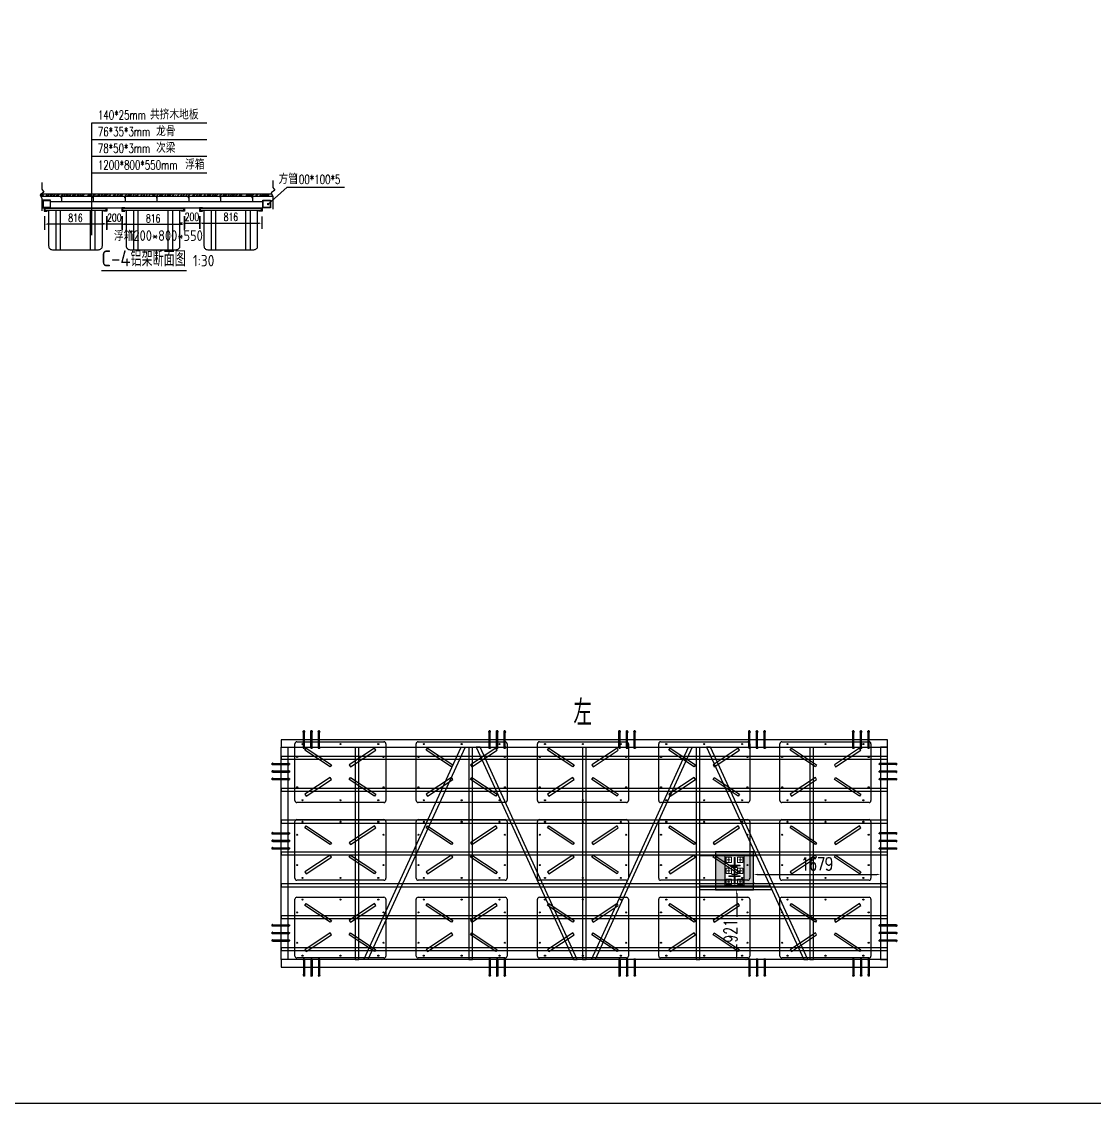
# Model space of a CAD drawing. Extents: x -89702 to 926017, y -610001 to -56924.
# Drawn here: x 10445 to 24599, y -610001 to -595736 of the extents above; entities that cross this region are included whole.
import ezdxf

# ---------------------------------------------------------------- set-up
doc = ezdxf.new("R2010")
doc.units = 0
doc.header["$LTSCALE"] = 10
doc.header["$MEASUREMENT"] = 0
doc.linetypes.add('线型2', pattern=[2.5, 1.5, -1])
for name, color, linetype in [('BJ02', 2, 'Continuous'), ('DIM_LEAD', 3, 'Continuous'), ('DIM_SYMB', 3, 'Continuous'), ('PUB_TEXT', 7, 'Continuous'), ('W-FLOAT_BOWL浮筒', 253, 'Continuous'), ('W-STEEL_FRAME钢架', 3, 'Continuous'), ('W-STEEL_KEEL钢龙骨', 5, 'Continuous'), ('W-WOOD_FLOOR木地板', 30, 'Continuous'), ('房屋工字钢', 2, 'Continuous'), ('浮箱U槽', 5, 'Continuous'), ('结构', 1, 'Continuous'), ('螺栓孔位', 2, 'Continuous'), ('铝合金', 7, 'Continuous')]:
    doc.layers.add(name, color=color, linetype=linetype)
for name, color, linetype, lineweight in [('孔标注', 9, 'Continuous', 18), ('字符标注', 9, 'Continuous', 18), ('柱_主零件_实线', 51, 'Continuous', 18), ('柱_零件_实线', 3, 'Continuous', 18), ('螺栓组-普通_实线', 9, 'Continuous', 18), ('钢板标注', 9, 'Continuous', 18)]:
    doc.layers.add(name, color=color, linetype=linetype, lineweight=lineweight)
doc.styles.add('_TCH_DIM', font='SIMPLEX', dxfattribs={"bigfont": 'GBCBIG'})
doc.styles.get("Standard").update_dxf_attribs({"font": 'gbenor.shx', "bigfont": 'gbcbig.shx'})
doc.styles.add('STANDARD_T3', font='simplex.shx', dxfattribs={"width": 0.7, "bigfont": 'gbcbig.shx'})
doc.dimstyles.new('W&&30', dxfattribs={"dimtxt": 105, "dimasz": 30, "dimexe": 75, "dimexo": 90, "dimgap": 30, "dimtad": 1, "dimdec": 0, "dimzin": 0, "dimdsep": 46, "dimtxsty": 'STANDARD_T3', "dimcen": 0.09, "dimclrd": 1, "dimclre": 1, "dimclrt": 7, "dimazin": 2, "dimtfac": 1, "dimtdec": 0, "dimtix": 1, "dimtmove": 2, "dimatfit": 3, "dimfxl": 0, "dimtolj": 1, "dimtzin": 0, "dimarcsym": 0})
doc.dimstyles.new('W&&50', dxfattribs={"dimtxt": 175, "dimasz": 50, "dimexe": 125, "dimexo": 150, "dimgap": 50, "dimtad": 1, "dimdec": 0, "dimzin": 0, "dimdsep": 46, "dimtxsty": 'STANDARD_T3', "dimcen": 0.09, "dimclrd": 1, "dimclre": 1, "dimclrt": 7, "dimazin": 2, "dimtfac": 1, "dimtdec": 0, "dimtix": 1, "dimtmove": 2, "dimatfit": 3, "dimfxl": 0, "dimtolj": 1, "dimtzin": 0, "dimarcsym": 0})

# ---------------------------------------------------------------- blocks, each defined once
blk = doc.blocks.new('$matou$00000085')
at = {"color": 0, "lineweight": 5}
for p, q in [((-17, 36, 0), (-17, 37, 0)), ((-4, 34, 0), (-4, 35, 0)), ((-1, 13, 0), (-3, 13, 0))]:
    blk.add_line(p, q, dxfattribs=at)
at = {"color": 0, "lineweight": 0, "ltscale": 0.5}
blk.add_arc((-2, 17, 0), 4.07, 274.7282, 349.8472, dxfattribs=at)
at = {"layer": '结构', "color": 0, "linetype": 'ByBlock', "lineweight": 0, "ltscale": 0.5}
for p, q in [((-7, 38, 0), (-16, 38, 0)), ((-16, 35, 0), (-8, 35, 0)), ((-7, -34, 0), (-7, 34, 0)), ((-5, 33, 0), (-4, 34, 0)), ((-4, 33, 0), (-5, 33, 0)), ((-5, 31, 0), (-4, 32, 0)), ((-4, 31, 0), (-5, 31, 0)), ((-5, 31, 0), (-4, 31, 0)), ((-4, 31, 0), (-5, 31, 0)), ((-5, 29, 0), (-4, 29, 0)), ((-4, 29, 0), (-5, 29, 0)), ((-5, 27, 0), (-4, 27, 0)), ((-4, 27, 0), (-5, 27, 0)), ((-4, 26, 0), (-5, 25, 0)), ((-5, 25, 0), (-4, 25, 0)), ((-5, 24, 0), (-4, 23, 0)), ((-4, 24, 0), (-5, 24, 0)), ((-5, 22, 0), (-4, 22, 0)), ((-4, 22, 0), (-5, 22, 0)), ((-5, 20, 0), (-4, 20, 0)), ((-4, 20, 0), (-5, 20, 0)), ((-4, 32, 0), (-4, 33, 0)), ((-4, 31, 0), (-4, 29, 0)), ((-4, 31, 0), (-4, 31, 0)), ((-4, 29, 0), (-4, 27, 0)), ((-4, 27, 0), (-4, 26, 0)), ((-4, 25, 0), (-4, 24, 0)), ((-4, 23, 0), (-4, 22, 0)), ((-4, 22, 0), (-4, 20, 0)), ((-4, 20, 0), (-4, 19, 0)), ((-4, -34, 0), (-4, 12, 0)), ((-1, 34, 0), (-1, 35, 0)), ((0, 33, 0), (-1, 34, 0)), ((-1, 33, 0), (0, 33, 0)), ((-1, 32, 0), (-1, 33, 0)), ((0, 31, 0), (-1, 32, 0)), ((-1, 31, 0), (0, 31, 0)), ((-1, 30, 0), (-1, 31, 0)), ((0, 30, 0), (-1, 30, 0)), ((-1, 29, 0), (0, 30, 0)), ((-1, 28, 0), (-1, 29, 0)), ((0, 28, 0), (-1, 28, 0)), ((-1, 28, 0), (0, 28, 0)), ((-1, 26, 0), (-1, 28, 0)), ((0, 26, 0), (-1, 26, 0)), ((-1, 26, 0), (0, 26, 0)), ((-1, 25, 0), (-1, 26, 0)), ((0, 24, 0), (-1, 25, 0)), ((-1, 24, 0), (0, 24, 0)), ((-1, 23, 0), (-1, 24, 0)), ((0, 22, 0), (-1, 23, 0)), ((-1, 22, 0), (0, 22, 0)), ((-1, 22, 0), (-1, 22, 0)), ((-1, 21, 0), (-1, 22, 0)), ((0, 21, 0), (-1, 21, 0)), ((-1, 20, 0), (0, 21, 0)), ((-1, 19, 0), (-1, 20, 0)), ((2, 38, 0), (16, 38, 0)), ((3, 34, 0), (3, 17, 0)), ((16, 35, 0), (4, 35, 0)), ((17, 37, 0), (17, 36, 0)), ((-17, -35, 0), (-8, -35, 0)), ((-17, -38, 0), (-17, -36, 0)), ((17, -38, 0), (-17, -38, 0)), ((-3, -35, 0), (17, -35, 0)), ((17, -36, 0), (17, -38, 0))]:
    blk.add_line(p, q, dxfattribs=at)
for centre, radius, start, end in [((-16, 37, 0), 1, 90, 180), ((-16, 36, 0), 1, 180, 270), ((-8, 34, 0), 1, 0, 90), ((-7, 35, 0), 3, 0, 90.0017), ((-2, 19, 0), 1.75, 180, 0), ((-3, 12, 0), 1, 90, 180), ((2, 35, 0), 3, 89.9983, 180), ((4, 34, 0), 1, 90, 180), ((16, 37, 0), 1, 0, 90), ((16, 36, 0), 1, 270, 360), ((-17, -36, 0), 0.5, 90, 180), ((-17, -38, 0), 0.5, 180, 270), ((-8, -34, 0), 1, 270, 0), ((-3, -34, 0), 1, 180, 270), ((17, -36, 0), 0.5, 0, 90), ((17, -38, 0), 0.5, 270, 0)]:
    blk.add_arc(centre, radius, start, end, dxfattribs=at)
blk = doc.blocks.new('*U775')
at = {"layer": 'W-STEEL_KEEL钢龙骨', "yscale": -1, "rotation": 89.99999999999999}
blk.add_blockref('$matou$00000085', (0, 0, 0), dxfattribs=at)
blk = doc.blocks.new('*U776')
at = {"layer": '浮箱U槽', "color": 0, "linetype": 'ByBlock', "lineweight": -2, "transparency": 16777216}
for p in [(0, 2520), (0, 2100), (0, 1680), (0, 1260), (0, 840), (0, 420), (0, 0)]:
    blk.add_blockref('*U775', p, dxfattribs=at)
blk = doc.blocks.new('*D777')
at = {"layer": 'Defpoints', "color": 0, "transparency": 16777216}
for p in [(10747, -598213), (11563, -598213), (10747, -598407)]:
    blk.add_point(p, dxfattribs=at)
at = {"layer": 'W-STEEL_FRAME钢架', "color": 1, "lineweight": -2, "transparency": 16777216}
for p, q in [((10747, -598303), (10747, -598482)), ((11563, -598303), (11563, -598482)), ((11533, -598407), (10777, -598407))]:
    blk.add_line(p, q, dxfattribs=at)
at = {"layer": 'W-STEEL_FRAME钢架', "color": 1, "transparency": 16777216}
for points in [[(10777, -598402), (10777, -598412), (10747, -598407)], [(11533, -598402), (11533, -598412), (11563, -598407)]]:
    blk.add_solid(points, dxfattribs=at)
at = {"layer": 'W-STEEL_FRAME钢架', "color": 7, "transparency": 16777216, "insert": (11155, -598324), "char_height": 105, "attachment_point": 5, "style": 'STANDARD_T3'}
blk.add_mtext('\\A1;816', dxfattribs=at)
blk = doc.blocks.new('*D778')
at = {"layer": 'Defpoints', "color": 0, "transparency": 16777216}
for p in [(12592, -598213), (12793, -598213), (12793, -598392)]:
    blk.add_point(p, dxfattribs=at)
at = {"layer": 'W-STEEL_FRAME钢架', "color": 1, "lineweight": -2, "transparency": 16777216}
for p, q in [((12562, -598392), (12532, -598392)), ((12592, -598303), (12592, -598467)), ((12592, -598392), (12793, -598392)), ((12793, -598303), (12793, -598467)), ((12823, -598392), (12853, -598392))]:
    blk.add_line(p, q, dxfattribs=at)
at = {"layer": 'W-STEEL_FRAME钢架', "color": 1, "transparency": 16777216}
for points in [[(12562, -598387), (12562, -598397), (12592, -598392)], [(12823, -598387), (12823, -598397), (12793, -598392)]]:
    blk.add_solid(points, dxfattribs=at)
at = {"layer": 'W-STEEL_FRAME钢架', "color": 7, "transparency": 16777216, "insert": (12692, -598310), "char_height": 105, "attachment_point": 5, "style": 'STANDARD_T3'}
blk.add_mtext('\\A1;200', dxfattribs=at)
blk = doc.blocks.new('*D779')
at = {"layer": 'Defpoints', "color": 0, "transparency": 16777216}
for p in [(11772, -598213), (12588, -598213), (11772, -598413)]:
    blk.add_point(p, dxfattribs=at)
at = {"layer": 'W-STEEL_FRAME钢架', "color": 1, "lineweight": -2, "transparency": 16777216}
for p, q in [((11772, -598303), (11772, -598488)), ((12588, -598303), (12588, -598488)), ((12558, -598413), (11802, -598413))]:
    blk.add_line(p, q, dxfattribs=at)
at = {"layer": 'W-STEEL_FRAME钢架', "color": 1, "transparency": 16777216}
for points in [[(11802, -598408), (11802, -598418), (11772, -598413)], [(12558, -598408), (12558, -598418), (12588, -598413)]]:
    blk.add_solid(points, dxfattribs=at)
at = {"layer": 'W-STEEL_FRAME钢架', "color": 7, "transparency": 16777216, "insert": (12180, -598331), "char_height": 105, "attachment_point": 5, "style": 'STANDARD_T3'}
blk.add_mtext('\\A1;816', dxfattribs=at)
blk = doc.blocks.new('*D780')
at = {"layer": 'Defpoints', "color": 0, "transparency": 16777216}
for p in [(11568, -598213), (11768, -598213), (11768, -598404)]:
    blk.add_point(p, dxfattribs=at)
at = {"layer": 'W-STEEL_FRAME钢架', "color": 1, "lineweight": -2, "transparency": 16777216}
for p, q in [((11568, -598303), (11568, -598479)), ((11768, -598303), (11768, -598479)), ((11538, -598404), (11508, -598404)), ((11568, -598404), (11768, -598404)), ((11798, -598404), (11828, -598404))]:
    blk.add_line(p, q, dxfattribs=at)
at = {"layer": 'W-STEEL_FRAME钢架', "color": 1, "transparency": 16777216}
for points in [[(11538, -598399), (11538, -598409), (11568, -598404)], [(11798, -598399), (11798, -598409), (11768, -598404)]]:
    blk.add_solid(points, dxfattribs=at)
at = {"layer": 'W-STEEL_FRAME钢架', "color": 7, "transparency": 16777216, "insert": (11668, -598321), "char_height": 105, "attachment_point": 5, "style": 'STANDARD_T3'}
blk.add_mtext('\\A1;200', dxfattribs=at)
blk = doc.blocks.new('800')
at = {"color": 5, "lineweight": -3}
for p, q in [((-460, 520), (-460, 0)), ((-400, 520), (-400, 0)), ((0, 0), (0, 520)), ((60, 0), (60, 520))]:
    blk.add_line(p, q, dxfattribs=at)
at = {"color": 5}
blk.add_lwpolyline([(200, 550), (200, 520), (150, 520), (-550, 520), (-600, 520), (-600, 550)], close=True, dxfattribs=at)
at = {"color": 5, "lineweight": -3}
blk.add_lwpolyline([(150, 520), (150, 50, -0.414214), (100, 0), (-500, 0, -0.414214), (-550, 50), (-550, 520)], format="xyb", dxfattribs=at)
blk = doc.blocks.new('*D797')
at = {"layer": 'Defpoints', "color": 0, "transparency": 16777216}
for p in [(12797, -598213), (13613, -598216), (13613, -598393)]:
    blk.add_point(p, dxfattribs=at)
at = {"layer": 'W-STEEL_FRAME钢架', "color": 1, "lineweight": -2, "transparency": 16777216}
for p, q in [((12797, -598303), (12797, -598468)), ((12827, -598393), (13583, -598393)), ((13613, -598306), (13613, -598468))]:
    blk.add_line(p, q, dxfattribs=at)
at = {"layer": 'W-STEEL_FRAME钢架', "color": 1, "transparency": 16777216}
for points in [[(12827, -598388), (12827, -598398), (12797, -598393)], [(13583, -598388), (13583, -598398), (13613, -598393)]]:
    blk.add_solid(points, dxfattribs=at)
at = {"layer": 'W-STEEL_FRAME钢架', "color": 7, "transparency": 16777216, "insert": (13205, -598311), "char_height": 105, "attachment_point": 5, "style": 'STANDARD_T3'}
blk.add_mtext('\\A1;816', dxfattribs=at)
blk = doc.blocks.new('*U1944')
at = {"layer": 'W-STEEL_KEEL钢龙骨', "color": 4}
blk.add_lwpolyline([(18, -4000), (18, 4000), (-18, 4000), (-18, -4000)], close=True, dxfattribs=at)
blk = doc.blocks.new('*U1945')
at = {"layer": 'W-STEEL_KEEL钢龙骨', "color": 0, "linetype": 'ByBlock', "lineweight": -2, "transparency": 16777216}
for p in [(0, 0), (420, 0), (840, 0), (1260, 0), (1680, 0), (2100, 0), (2520, 0)]:
    blk.add_blockref('*U1944', p, dxfattribs=at)
blk = doc.blocks.new('C-4')
at = {"layer": 'W-STEEL_FRAME钢架', "color": 1}
for points in [[(584103, 29109), (584103, 29159), (581306, 29159), (581306, 29109)], [(584106, 27759), (584106, 27709), (581306, 28992), (581306, 29042)], [(584103, 27609), (584103, 27659), (581306, 27659), (581306, 27609)], [(581306, 26278), (581306, 26228), (584106, 27510), (584106, 27560)], [(584103, 26110), (584103, 26160), (581306, 26160), (581306, 26110)], [(584106, 24760), (584106, 24710), (581306, 25992), (581306, 26042)], [(584103, 24610), (584103, 24660), (581306, 24660), (581306, 24610)], [(584106, 24471), (584106, 24521), (581306, 23238), (581306, 23188)], [(584103, 23110), (584103, 23160), (581306, 23160), (581306, 23110)]]:
    blk.add_lwpolyline(points, close=True, dxfattribs=at)
at = {"layer": '铝合金', "color": 2}
for points in [[(581306, 22135), (581306, 30135), (581206, 30135), (581206, 22135)], [(584106, 30135), (584106, 30045), (581306, 30045), (581306, 30135)], [(584106, 22135), (584106, 22225), (581306, 22225), (581306, 22135)]]:
    blk.add_lwpolyline(points, close=True, dxfattribs=at)
blk.add_lwpolyline([(584106, 22135), (584206, 22135), (584206, 30135), (584106, 30135), (584106, 22135)], dxfattribs=at)
at = {"layer": 'W-STEEL_KEEL钢龙骨'}
blk.add_blockref('*U1945', (581446, 26135), dxfattribs=at)
blk = doc.blocks.new('GZG')
at = {"layer": '孔标注', "ltscale": 100000, "const_width": 2.01}
blk.add_lwpolyline([(51, 341, 1), (49, 341, 1)], format="xyb", close=True, dxfattribs=at)
at = {"layer": '字符标注', "ltscale": 100000, "const_width": 2.01}
blk.add_lwpolyline([(204, 341, 1), (202, 341, 1)], format="xyb", close=True, dxfattribs=at)
at = {"layer": '柱_主零件_实线', "lineweight": 18, "ltscale": 100000}
for p, q in [((51, 261), (51, 271)), ((202, 271), (51, 271)), ((51, 261), (123, 261)), ((123, 261), (123, 131)), ((130, 261), (202, 261)), ((130, 131), (130, 261)), ((202, 261), (202, 271)), ((51, 120), (51, 131)), ((51, 131), (123, 131)), ((51, 120), (202, 120)), ((130, 131), (202, 131)), ((202, 120), (202, 131))]:
    blk.add_line(p, q, dxfattribs=at)
at = {"layer": '柱_零件_实线', "lineweight": 18, "ltscale": 100000}
for p, q in [((0, 0), (0, 392)), ((0, 392), (253, 392)), ((85, 376), (15, 376)), ((15, 376), (15, 306)), ((15, 306), (85, 306)), ((85, 306), (85, 376)), ((120, 371), (120, 271)), ((133, 371), (120, 371)), ((133, 321), (120, 321)), ((133, 271), (133, 371)), ((238, 376), (168, 376)), ((168, 376), (168, 306)), ((168, 306), (238, 306)), ((238, 306), (238, 376)), ((253, 392), (253, 0)), ((15, 231), (15, 161)), ((85, 231), (15, 231)), ((15, 161), (85, 161)), ((85, 161), (85, 231)), ((133, 271), (120, 271)), ((168, 231), (168, 161)), ((238, 231), (168, 231)), ((168, 161), (238, 161)), ((238, 161), (238, 231)), ((253, 0), (0, 0)), ((15, 85), (15, 15)), ((85, 85), (15, 85)), ((15, 15), (85, 15)), ((85, 15), (85, 85)), ((120, 120), (120, 20)), ((133, 120), (120, 120)), ((133, 70), (120, 70)), ((133, 20), (120, 20)), ((133, 20), (133, 120)), ((168, 85), (168, 15)), ((238, 85), (168, 85)), ((168, 15), (238, 15)), ((238, 15), (238, 85))]:
    blk.add_line(p, q, dxfattribs=at)
at = {"layer": '柱_零件_实线', "linetype": '线型2', "lineweight": 18, "ltscale": 100000}
for p, q in [((133, 301), (120, 301)), ((92, 246), (92, 238)), ((161, 246), (92, 246)), ((92, 238), (124, 238)), ((92, 153), (92, 146)), ((92, 153), (124, 153)), ((92, 146), (161, 146)), ((124, 238), (124, 153)), ((129, 238), (161, 238)), ((129, 153), (129, 238)), ((129, 153), (161, 153)), ((161, 246), (161, 238)), ((161, 153), (161, 146)), ((133, 90), (120, 90))]:
    blk.add_line(p, q, dxfattribs=at)
at = {"layer": '螺栓组-普通_实线', "lineweight": 18, "ltscale": 100000}
for p, q in [((70, 341), (30, 341)), ((50, 371), (50, 311)), ((223, 341), (183, 341)), ((203, 371), (203, 311)), ((70, 196), (30, 196)), ((50, 226), (50, 166)), ((223, 196), (183, 196)), ((203, 226), (203, 166)), ((70, 50), (30, 50)), ((50, 80), (50, 20)), ((223, 50), (183, 50)), ((203, 80), (203, 20))]:
    blk.add_line(p, q, dxfattribs=at)
at = {"layer": '螺栓组-普通_实线', "color": 1, "ltscale": 100000, "const_width": 10}
for points in [[(55, 341, 1), (45, 341, 1)], [(208, 341, 1), (198, 341, 1)], [(55, 196, 1), (45, 196, 1)], [(208, 196, 1), (198, 196, 1)], [(55, 50, 1), (45, 50, 1)], [(208, 50, 1), (198, 50, 1)]]:
    blk.add_lwpolyline(points, format="xyb", close=True, dxfattribs=at)
at = {"layer": '钢板标注', "ltscale": 100000, "const_width": 2.01}
for points in [[(51, 50, 1), (49, 50, 1)], [(254, 0, 1), (252, 0, 1)]]:
    blk.add_lwpolyline(points, format="xyb", close=True, dxfattribs=at)
blk = doc.blocks.new('GG')
at = {"layer": 'W-STEEL_FRAME钢架', "true_color": 0x636466}
h = blk.add_hatch(color=251, dxfattribs=at)
h.dxf.hatch_style = 1
h.paths.add_polyline_path([(500, 500), (0, 500), (0, 0), (500, 0)])
h.paths.add_polyline_path([(377, 55), (124, 55), (124, 447), (377, 447)], flags=16)
at = {"layer": 'BJ02', "color": 3}
blk.add_lwpolyline([(0, 0), (500, 0), (500, 500), (0, 500)], close=True, dxfattribs=at)
at = {"layer": '房屋工字钢', "color": 2}
blk.add_lwpolyline([(124, 55), (377, 55), (377, 447), (124, 447)], close=True, dxfattribs=at)
at = {"layer": 'W-STEEL_FRAME钢架', "color": 3}
blk.add_blockref('GZG', (124, 55), dxfattribs=at)
blk = doc.blocks.new('*D1516')
at = {"layer": 'Defpoints', "color": 0, "transparency": 16777216}
for p in [(19850, -607184), (19850, -608105), (19879, -608105)]:
    blk.add_point(p, dxfattribs=at)
at = {"layer": 'W-STEEL_FRAME钢架', "color": 1, "lineweight": -2, "transparency": 16777216}
for p, q in [((19879, -607234), (19879, -607542)), ((20000, -607184), (20004, -607184)), ((19879, -608055), (19879, -607905)), ((20000, -608105), (20004, -608105))]:
    blk.add_line(p, q, dxfattribs=at)
at = {"layer": 'W-STEEL_FRAME钢架', "color": 1, "transparency": 16777216}
for points in [[(19870, -607234), (19887, -607234), (19879, -607184)], [(19870, -608055), (19887, -608055), (19879, -608105)]]:
    blk.add_solid(points, dxfattribs=at)
at = {"layer": 'W-STEEL_FRAME钢架', "color": 7, "transparency": 16777216, "insert": (19796, -607724), "char_height": 175, "attachment_point": 5, "rotation": 90, "style": 'STANDARD_T3'}
blk.add_mtext('\\A1;921', dxfattribs=at)
blk = doc.blocks.new('*D1517')
at = {"layer": 'Defpoints', "color": 0, "transparency": 16777216}
for p in [(20100, -606934), (21779, -606934), (21779, -606982)]:
    blk.add_point(p, dxfattribs=at)
at = {"layer": 'W-STEEL_FRAME钢架', "color": 1, "lineweight": -2, "transparency": 16777216}
for p, q in [((20100, -607084), (20100, -607107)), ((20150, -606982), (21729, -606982)), ((21779, -607084), (21779, -607107))]:
    blk.add_line(p, q, dxfattribs=at)
at = {"layer": 'W-STEEL_FRAME钢架', "color": 1, "transparency": 16777216}
for points in [[(20150, -606973), (20150, -606990), (20100, -606982)], [(21729, -606973), (21729, -606990), (21779, -606982)]]:
    blk.add_solid(points, dxfattribs=at)
at = {"layer": 'W-STEEL_FRAME钢架', "color": 7, "transparency": 16777216, "insert": (20940, -606844), "char_height": 175, "attachment_point": 5, "style": 'STANDARD_T3'}
blk.add_mtext('\\A1;1679', dxfattribs=at)
blk = doc.blocks.new('$matou$00000145')
at = {"layer": 'W-FLOAT_BOWL浮筒'}
for p, q in [((-600, -375), (-600, 375)), ((-575, 400), (575, 400)), ((600, 375), (600, -375)), ((575, -400), (-575, -400))]:
    blk.add_line(p, q, dxfattribs=at)
at = {"layer": 'W-FLOAT_BOWL浮筒', "color": 3}
for p, q in [((-507, 370), (-493, 370)), ((-500, 377), (-500, 363)), ((-7, 370), (7, 370)), ((0, 377), (0, 363)), ((493, 370), (507, 370)), ((500, 377), (500, 363)), ((-577, 200), (-563, 200)), ((-570, 207), (-570, 193)), ((563, 200), (577, 200)), ((570, 207), (570, 193)), ((-577, -200), (-563, -200)), ((-570, -193), (-570, -207)), ((563, -200), (577, -200)), ((570, -193), (570, -207)), ((-507, -370), (-493, -370)), ((-500, -377), (-500, -363)), ((-7, -370), (7, -370)), ((0, -377), (0, -363)), ((493, -370), (507, -370)), ((500, -377), (500, -363))]:
    blk.add_line(p, q, dxfattribs=at)
at = {"layer": 'W-FLOAT_BOWL浮筒', "ltscale": 100}
for points in [[(-450, 316), (-117, 95), (-133, 70), (-467, 291)], [(450, 316), (117, 95), (133, 70), (467, 291)], [(-450, -316), (-117, -95), (-133, -70), (-467, -291)], [(450, -316), (117, -95), (133, -70), (467, -291)]]:
    blk.add_lwpolyline(points, close=True, dxfattribs=at)
at = {"layer": 'W-FLOAT_BOWL浮筒'}
for centre in [(-500, 370), (0, 370), (500, 370), (-570, 200), (570, 200), (-570, -200), (570, -200), (-500, -370), (0, -370), (500, -370)]:
    blk.add_circle(centre, 7, dxfattribs=at)
for centre, start, end in [((-575, 375), 90, 180), ((575, 375), 0, 90), ((-575, -375), 180, 270), ((575, -375), 270, 0)]:
    blk.add_arc(centre, 25, start, end, dxfattribs=at)
blk = doc.blocks.new('*U1518')
at = {"layer": 'W-FLOAT_BOWL浮筒', "rotation": 270}
blk.add_blockref('$matou$00000145', (0, 0), dxfattribs=at)
blk = doc.blocks.new('*U1519')
at = {"layer": 'W-FLOAT_BOWL浮筒', "color": 0, "linetype": 'ByBlock', "lineweight": -2, "transparency": 16777216}
for p in [(0, 6400), (1025, 6400), (2050, 6400), (0, 4800), (1025, 4800), (2050, 4800), (0, 3200), (1025, 3200), (2050, 3200), (0, 1600), (1025, 1600), (2050, 1600), (0, 0), (1025, 0), (2050, 0)]:
    blk.add_blockref('*U1518', p, dxfattribs=at)
blk = doc.blocks.new('1')
at = {"lineweight": -3}
for p, q in [((-1521938, 1214338), (-1521935, 1214338)), ((-1521936, 1214341), (-1521936, 1214346)), ((-1521936, 1214346), (-1521916, 1214346)), ((-1521935, 1214341), (-1521936, 1214341)), ((-1521934, 1214347), (-1521932, 1214347)), ((-1521933, 1214352), (-1521931, 1214355)), ((-1521933, 1214136), (-1521933, 1214352)), ((-1521919, 1214352), (-1521933, 1214352)), ((-1521932, 1214347), (-1521919, 1214347)), ((-1521932, 1214346), (-1521932, 1214341)), ((-1521921, 1214355), (-1521931, 1214355)), ((-1521919, 1214352), (-1521921, 1214355)), ((-1521919, 1214347), (-1521921, 1214347)), ((-1521921, 1214346), (-1521921, 1214341)), ((-1521919, 1214136), (-1521919, 1214352)), ((-1521917, 1214341), (-1521916, 1214341)), ((-1521914, 1214338), (-1521917, 1214338)), ((-1521916, 1214341), (-1521916, 1214346)), ((-1521938, 1214336), (-1521931, 1214336)), ((-1521938, 1214336), (-1521914, 1214336)), ((-1521938, 1214136), (-1521931, 1214136)), ((-1521938, 1214136), (-1521914, 1214136)), ((-1521938, 1214134), (-1521935, 1214134)), ((-1521935, 1214131), (-1521936, 1214131)), ((-1521936, 1214131), (-1521936, 1214126)), ((-1521936, 1214126), (-1521916, 1214126)), ((-1521934, 1214125), (-1521932, 1214125)), ((-1521932, 1214126), (-1521932, 1214131)), ((-1521932, 1214125), (-1521919, 1214125)), ((-1521921, 1214126), (-1521921, 1214131)), ((-1521919, 1214125), (-1521921, 1214125)), ((-1521914, 1214134), (-1521917, 1214134)), ((-1521917, 1214131), (-1521916, 1214131)), ((-1521916, 1214131), (-1521916, 1214126))]:
    blk.add_line(p, q, dxfattribs=at)
at = {"color": 1}
for p, q in [((-1521936, 1214346), (-1521934, 1214347)), ((-1521919, 1214347), (-1521916, 1214346))]:
    blk.add_line(p, q, dxfattribs=at)
at = {"color": 6, "lineweight": -3}
for p, q in [((-1521931, 1214136), (-1521931, 1214355)), ((-1521921, 1214136), (-1521921, 1214355))]:
    blk.add_line(p, q, dxfattribs=at)
at = {"lineweight": -3}
for points in [[(-1521933, 1214336), (-1521938, 1214336), (-1521938, 1214338), (-1521914, 1214338), (-1521914, 1214336), (-1521919, 1214336)], [(-1521935, 1214338), (-1521935, 1214341), (-1521917, 1214341), (-1521917, 1214338)], [(-1521933, 1214136), (-1521938, 1214136), (-1521938, 1214134), (-1521914, 1214134), (-1521914, 1214136), (-1521919, 1214136)], [(-1521935, 1214134), (-1521935, 1214131), (-1521917, 1214131), (-1521917, 1214134)]]:
    blk.add_lwpolyline(points, dxfattribs=at)
for centre, radius, start, end in [((-1521934, 1214129), 3.22, 223.6028, 316.3972), ((-1521926, 1214140), 14.7, 248.7607, 291.2393), ((-1521919, 1214129), 3.22, 223.6028, 316.3972)]:
    blk.add_arc(centre, radius, start, end, dxfattribs=at)
blk = doc.blocks.new('螺栓孔位')
at = {"layer": '螺栓孔位', "color": 1, "rotation": 270}
for p in [(-1214244, -1521833), (-1214244, -1521933), (-1214244, -1522033)]:
    blk.add_blockref('1', p, dxfattribs=at)

msp = doc.modelspace()

# ---------------------------------------------------------------- hatches: boundary and pattern name
at = {"layer": 'W-WOOD_FLOOR木地板', "true_color": 0xcd6928}
h = msp.add_hatch(dxfattribs=at)
h.set_pattern_fill('木材', color=32, scale=10)
h.set_pattern_definition([(50, (-432847.528, -422347.01), (25.923532, 93.1234154), [600, -80, 200, -40]), (50, (-432794.33, -422327.01), (-66.465069, 3.554523), [120, -13.2, 240, -30]), (50, (-432827.528, -422313.01), (113.1698317, 176.5639521), [320, -56, 160, -40])])
edge = h.paths.add_edge_path()
edge.add_line((10698.9, -598013.2), (10693, -598017.5))
edge.add_line((10693, -598017.5), (10703, -598037.2))
edge.add_line((10703, -598037.2), (10930.5, -598037.2))
edge.add_line((10930.5, -598037.2), (10930.5, -598035.8))
edge.add_line((10930.5, -598035.8), (10945.7, -598035.8))
edge.add_arc((10945.7, -598038.8), 3, 31.86817, 90.00167, ccw=False)
edge.add_line((10948.3, -598037.2), (10952.7, -598037.2))
edge.add_arc((10955.2, -598038.8), 3, 90.00167, 148.13183, ccw=False)
edge.add_line((10955.2, -598035.8), (10965.5, -598035.8))
edge.add_line((10965.5, -598035.8), (10965.5, -598037.2))
edge.add_line((10965.5, -598037.2), (11330.5, -598037.2))
edge.add_line((11330.5, -598037.2), (11330.5, -598035.8))
edge.add_line((11330.5, -598035.8), (11345.7, -598035.8))
edge.add_arc((11345.7, -598038.8), 3, 31.86817, 90.00167, ccw=False)
edge.add_line((11348.3, -598037.2), (11352.7, -598037.2))
edge.add_arc((11355.2, -598038.8), 3, 90.00167, 148.13183, ccw=False)
edge.add_line((11355.2, -598035.8), (11365.5, -598035.8))
edge.add_line((11365.5, -598035.8), (11365.5, -598037.2))
edge.add_line((11365.5, -598037.2), (11730.5, -598037.2))
edge.add_line((11730.5, -598037.2), (11730.5, -598035.8))
edge.add_line((11730.5, -598035.8), (11745.7, -598035.8))
edge.add_arc((11745.7, -598038.8), 3, 31.86817, 90.00167, ccw=False)
edge.add_line((11748.3, -598037.2), (11752.7, -598037.2))
edge.add_arc((11755.2, -598038.8), 3, 90.00167, 148.13183, ccw=False)
edge.add_line((11755.2, -598035.8), (11765.5, -598035.8))
edge.add_line((11765.5, -598035.8), (11765.5, -598037.2))
edge.add_line((11765.5, -598037.2), (12130.5, -598037.2))
edge.add_line((12130.5, -598037.2), (12130.5, -598035.8))
edge.add_line((12130.5, -598035.8), (12145.7, -598035.8))
edge.add_arc((12145.7, -598038.8), 3, 31.86817, 90.00167, ccw=False)
edge.add_line((12148.3, -598037.2), (12152.7, -598037.2))
edge.add_arc((12155.2, -598038.8), 3, 90.00167, 148.13183, ccw=False)
edge.add_line((12155.2, -598035.8), (12165.5, -598035.8))
edge.add_line((12165.5, -598035.8), (12165.5, -598037.2))
edge.add_line((12165.5, -598037.2), (12530.5, -598037.2))
edge.add_line((12530.5, -598037.2), (12530.5, -598035.8))
edge.add_line((12530.5, -598035.8), (12545.7, -598035.8))
edge.add_arc((12545.7, -598038.8), 3, 31.86817, 90.00167, ccw=False)
edge.add_line((12548.3, -598037.2), (12552.7, -598037.2))
edge.add_arc((12555.2, -598038.8), 3, 90.00167, 148.13183, ccw=False)
edge.add_line((12555.2, -598035.8), (12565.5, -598035.8))
edge.add_line((12565.5, -598035.8), (12565.5, -598037.2))
edge.add_line((12565.5, -598037.2), (13748, -598037.2))
edge.add_line((13748, -598037.2), (13748, -598013.2))
edge.add_line((13748, -598013.2), (10698.9, -598013.2))

# ---------------------------------------------------------------- linework, layer by layer
at = {"color": 1, "lineweight": -3}
for p, q in [((13627, -598113.2), (10826.7, -598113.2)), ((10826.7, -598191.2), (13627, -598191.2))]:
    msp.add_line(p, q, dxfattribs=at)
at = {"color": 2}
for points in [[(10731.7, -598096.3), (10821.7, -598096.3), (10821.7, -598186.3), (10731.7, -598186.3)], [(13627, -598091.2), (13727, -598091.2), (13727, -598191.2), (13627, -598191.2)], [(13632, -598096.2), (13722, -598096.2), (13722, -598186.2), (13632, -598186.2)]]:
    msp.add_lwpolyline(points, close=True, dxfattribs=at)
at = {"color": 4}
for points in [[(10743.3, -598191.3), (10743.3, -598234.3), (10783.3, -598234.3), (10783.3, -598230.3), (10747.3, -598230.3), (10747.3, -598195.3), (10783.3, -598195.3), (10783.3, -598191.3)], [(11567.7, -598191.2), (11567.7, -598234.2), (11527.7, -598234.2), (11527.7, -598230.2), (11563.3, -598230.2), (11563.3, -598195.2), (11527.7, -598195.2), (11527.7, -598191.2)], [(11767.7, -598191.2), (11767.7, -598234.2), (11807.7, -598234.2), (11807.7, -598230.2), (11771.7, -598230.2), (11771.7, -598195.2), (11807.7, -598195.2), (11807.7, -598191.2)], [(12592.1, -598191.2), (12592.1, -598234.2), (12552.1, -598234.2), (12552.1, -598230.2), (12588.1, -598230.2), (12588.1, -598195.2), (12552.1, -598195.2), (12552.1, -598191.2)], [(12792.6, -598191.2), (12792.6, -598234.2), (12832.6, -598234.2), (12832.6, -598230.2), (12796.6, -598230.2), (12796.6, -598195.2), (12832.6, -598195.2), (12832.6, -598191.2)], [(13616.6, -598191.2), (13616.6, -598234.2), (13576.6, -598234.2), (13576.6, -598230.2), (13612.6, -598230.2), (13612.6, -598195.2), (13576.6, -598195.2), (13576.6, -598191.2)]]:
    msp.add_lwpolyline(points, close=True, dxfattribs=at)
at = {"layer": 'BJ02'}
msp.add_lwpolyline([(-18540, -490906.1), (24698.5, -490906.1), (24698.5, -610000.5), (-18540, -610000.5)], close=True, dxfattribs=at)
at = {"layer": 'DIM_LEAD'}
for p, q in [((13696.7, -598141.9), (13949.3, -597918.5)), ((13949.3, -597918.5), (14705.2, -597918.5))]:
    msp.add_line(p, q, dxfattribs=at)
at = {"layer": 'DIM_LEAD', "const_width": 16}
msp.add_lwpolyline([(13690.7, -598147.2, 1), (13702.7, -598136.6, 1)], format="xyb", close=True, dxfattribs=at)
at = {"layer": 'DIM_SYMB'}
for p, q in [((11370.7, -597728.1), (11370.7, -597068.7)), ((11370.7, -597068.7), (12890.3, -597068.7)), ((11370.7, -597288.5), (12890.3, -597288.5)), ((11370.7, -597508.3), (12890.3, -597508.3)), ((11370.7, -598551.6), (11370.7, -597728.1)), ((11370.7, -597728.1), (12890.3, -597728.1))]:
    msp.add_line(p, q, dxfattribs=at)
at = {"layer": 'DIM_SYMB', "const_width": 21}
msp.add_lwpolyline([(11496.6, -599020.4), (12620.6, -599020.4)], dxfattribs=at)
at = {"layer": 'W-STEEL_FRAME钢架', "color": 3}
for points in [[(20114.5, -606684.3), (20137.6, -606734.7), (19393.9, -606734.7), (19393.9, -606684.3)], [(20320.4, -607133.9), (20343.5, -607184.3), (19393.9, -607184.3), (19393.9, -607133.9)]]:
    msp.add_lwpolyline(points, close=True, dxfattribs=at)
at = {"layer": 'W-WOOD_FLOOR木地板', "color": 1}
for points in [[(10712.9, -597855.5), (10712.9, -597946.9), (10738.7, -597983.2), (10688.7, -598018.7), (10712.9, -598066.4), (10712.9, -598230.3)], [(13760, -597832.4), (13760, -597923.8), (13785.8, -597960.1), (13735.8, -597995.6), (13760, -598043.2), (13760, -598207.2)]]:
    msp.add_lwpolyline(points, dxfattribs=at)
at = {"layer": 'W-WOOD_FLOOR木地板'}
for points in [[(13746, -598013.2), (10698.9, -598013.2)], [(10703, -598037.2), (13750.1, -598037.2)]]:
    msp.add_lwpolyline(points, dxfattribs=at)
at = {"layer": '铝合金', "color": 2}
msp.add_lwpolyline([(10826.7, -598191.3), (10826.7, -598091.3), (10726.7, -598091.3), (10726.7, -598191.3)], close=True, dxfattribs=at)

# ---------------------------------------------------------------- block references
at = {"layer": 'BJ02', "rotation": 89.99999999999999}
msp.add_blockref('C-4', (44003.8, -1189411.5), dxfattribs=at)
at = {"layer": 'W-FLOAT_BOWL浮筒', "rotation": 270}
msp.add_blockref('*U1519', (14650.7, -605633), dxfattribs=at)
at = {"layer": 'W-STEEL_FRAME钢架', "color": 3}
msp.add_blockref('GG', (19600, -607184.3), dxfattribs=at)
at = {"layer": '浮箱U槽', "rotation": 90}
msp.add_blockref('*U776', (13486.8, -598075.2), dxfattribs=at)
at = {"layer": '浮箱U槽'}
for p in [(11355.4, -598747.9), (12379.7, -598747.8), (13404.6, -598747.8)]:
    msp.add_blockref('800', p, dxfattribs=at)
at = {"layer": '螺栓孔位', "rotation": 90}
for p in [(14262.1, -605197.6), (16712.5, -605197.6), (18426.5, -605197.6), (20140.9, -605197.6), (21512.2, -605197.6)]:
    msp.add_blockref('螺栓孔位', p, dxfattribs=at)
at = {"layer": '螺栓孔位', "xscale": -1}
for p, rotation in [((13869.8, -605631.3), 180), ((13869.8, -606545.5), 180), ((13867.5, -607759.8), 180), ((14262.1, -608213.1), 90), ((16712.5, -608213.1), 90), ((18426.5, -608213.1), 90), ((20140.9, -608213.1), 90), ((21512.2, -608213.1), 90)]:
    msp.add_blockref('螺栓孔位', p, dxfattribs=dict(at, rotation=rotation))
for p in [(21869.3, -605619.3), (21869.3, -606533.5), (21871.7, -607747.8)]:
    msp.add_blockref('螺栓孔位', p, dxfattribs=at)

# ---------------------------------------------------------------- texts
at = {"layer": 'PUB_TEXT', "color": 7, "style": '_TCH_DIM', "width": 0.705882}
for s, p in [('140*25mm', (11450.5, -597026.7)), ('76*35*3mm', (11450.5, -597246.5)), ('78*50*3mm', (11450.5, -597466.3)), ('1200*800*550mm', (11450.5, -597686.1)), ('100*100*5', (14031.2, -597876.5))]:
    msp.add_text(s, height=119, dxfattribs=at).set_placement(p)
at = {"layer": 'PUB_TEXT', "color": 7, "style": '_TCH_DIM'}
for s, p in [('共挤木地板', (12138.5, -597026.7)), ('龙骨', (12218.5, -597246.5)), ('次梁', (12218.5, -597466.3)), ('浮箱', (12602.5, -597686.1)), ('方管', (13834.6, -597876.5))]:
    msp.add_text(s, height=135.04, dxfattribs=at).set_placement(p)
at = {"layer": 'PUB_TEXT'}
for s, height, p in [('浮箱', 135.04, (11663.5, -598627.6)), ('1200*800*550', 140, (11860.1, -598627.6))]:
    msp.add_text(s, height=height, dxfattribs=at).set_placement(p)
at = {"layer": 'PUB_TEXT', "color": 7}
for s, height, p in [('C-4', 210, (11496.6, -598962.8)), ('铝架断面图', 202.55, (11881.6, -598962.8)), ('1:30', 150, (12704.6, -598962.8))]:
    msp.add_text(s, height=height, dxfattribs=at).set_placement(p)
at = {"layer": 'PUB_TEXT', "color": 242}
msp.add_text('左', height=337.6, dxfattribs=at).set_placement((17725.6, -605016.8))

# ---------------------------------------------------------------- dimensions: what is measured, and where the dimension line sits
at = {"layer": 'W-STEEL_FRAME钢架'}
for base, p1, p2, picture, middle in [((10747.3, -598406.7), (11563.3, -598212.7), (10747.3, -598212.7), '*D777', (11155.3, -598324.2)), ((11767.7, -598403.6), (11567.7, -598212.7), (11767.7, -598212.7), '*D780', (11667.7, -598321.1)), ((11771.7, -598413.1), (12588.1, -598212.7), (11771.7, -598212.7), '*D779', (12179.9, -598330.6)), ((12792.6077, -598392.1758), (12592.1215, -598212.7352), (12792.6077, -598212.7352), '*D778', (12692.3646, -598309.6758))]:
    dim = msp.add_linear_dim(base=base, p1=p1, p2=p2, angle=180, dimstyle='W&&30', dxfattribs=at)
    dim.commit()
    dim.dimension.update_dxf_attribs({"geometry": picture, "text_midpoint": middle})
dim = msp.add_linear_dim(base=(13612.6, -598393.5), p1=(12796.6, -598212.7), p2=(13612.6, -598215.6), dimstyle='W&&30', dxfattribs=at)
dim.commit()
dim.dimension.update_dxf_attribs({"geometry": '*D797', "text_midpoint": (13204.6, -598311)})
at = {"layer": 'W-STEEL_FRAME钢架', "color": 3}
dim = msp.add_linear_dim(base=(21779.2, -606981.8), p1=(20100, -606934.3), p2=(21779.2, -606934.3), dimstyle='W&&50', dxfattribs=at)
dim.commit()
dim.dimension.update_dxf_attribs({"geometry": '*D1517', "text_midpoint": (20939.6, -606844.3)})
dim = msp.add_linear_dim(base=(19878.8, -608105.4), p1=(19850, -607184.3), p2=(19850, -608105.4), angle=90, dimstyle='W&&50', dxfattribs=at)
dim.commit()
dim.dimension.update_dxf_attribs({"geometry": '*D1516', "text_midpoint": (19796.3, -607723.6), "dimtype": 128})

doc.saveas('drawing.dxf')
